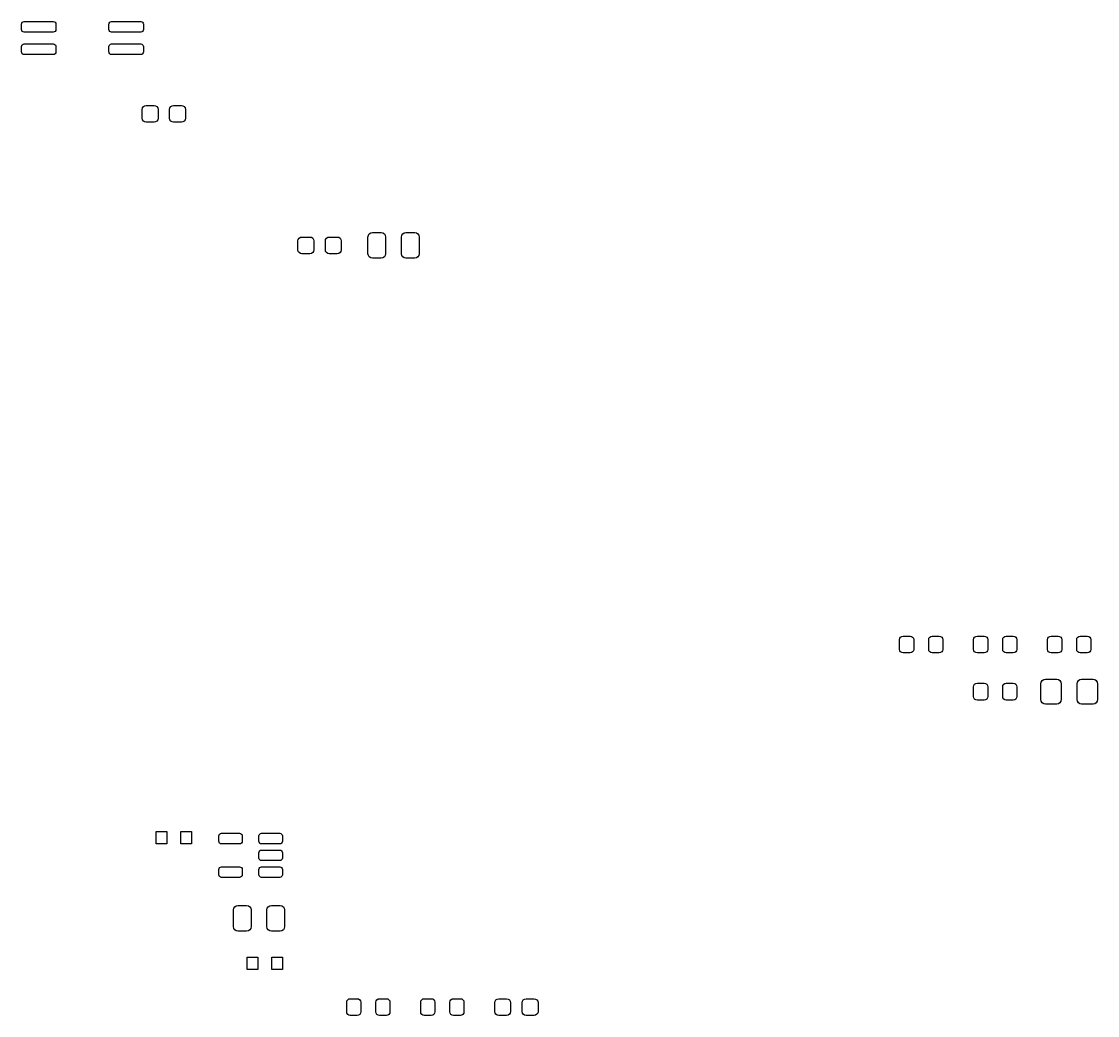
# Model space of a CAD drawing. Extents: x 0.08 to 5.45, y -2.52 to 1.92.
# Drawn here: x 3.05 to 5.448, y -2.517 to -0.301 of the extents above; entities that cross this region are included whole.
import ezdxf

# ---------------------------------------------------------------- set-up
doc = ezdxf.new("R2010")
doc.units = 0
doc.header["$MEASUREMENT"] = 0
doc.layers.add('BLACK', color=7, linetype='CONTINUOUS')

msp = doc.modelspace()

# ---------------------------------------------------------------- linework, layer by layer
at = {"layer": 'BLACK', "linetype": 'CONTINUOUS'}
for p, q in [((3.04971, -0.306811), (3.05015, -0.304551)), ((3.04971, -0.318622), (3.04971, -0.306811)), ((3.05015, -0.304551), (3.05144, -0.302635)), ((3.05144, -0.302635), (3.05335, -0.301355)), ((3.05335, -0.301355), (3.05561, -0.300906)), ((3.05561, -0.300906), (3.12057, -0.300906)), ((3.12057, -0.300906), (3.12283, -0.301355)), ((3.12283, -0.301355), (3.12475, -0.302635)), ((3.12475, -0.302635), (3.12603, -0.304551)), ((3.12603, -0.304551), (3.12648, -0.306811)), ((3.12648, -0.306811), (3.12648, -0.318622)), ((3.24459, -0.306811), (3.24504, -0.304551)), ((3.24459, -0.318622), (3.24459, -0.306811)), ((3.24504, -0.304551), (3.24632, -0.302635)), ((3.24632, -0.302635), (3.24823, -0.301355)), ((3.24823, -0.301355), (3.25049, -0.300906)), ((3.25049, -0.300906), (3.31545, -0.300906)), ((3.31545, -0.300906), (3.31771, -0.301355)), ((3.31771, -0.301355), (3.31963, -0.302635)), ((3.31963, -0.302635), (3.32091, -0.304551)), ((3.32091, -0.304551), (3.32136, -0.306811)), ((3.32136, -0.306811), (3.32136, -0.318622)), ((3.05015, -0.320882), (3.04971, -0.318622)), ((3.05144, -0.322798), (3.05015, -0.320882)), ((3.05335, -0.324078), (3.05144, -0.322798)), ((3.05561, -0.324528), (3.05335, -0.324078)), ((3.12057, -0.324528), (3.05561, -0.324528)), ((3.12283, -0.324078), (3.12057, -0.324528)), ((3.12475, -0.322798), (3.12283, -0.324078)), ((3.12603, -0.320882), (3.12475, -0.322798)), ((3.12648, -0.318622), (3.12603, -0.320882)), ((3.24504, -0.320882), (3.24459, -0.318622)), ((3.24632, -0.322798), (3.24504, -0.320882)), ((3.24823, -0.324078), (3.24632, -0.322798)), ((3.25049, -0.324528), (3.24823, -0.324078)), ((3.31545, -0.324528), (3.25049, -0.324528)), ((3.31771, -0.324078), (3.31545, -0.324528)), ((3.31963, -0.322798), (3.31771, -0.324078)), ((3.32091, -0.320882), (3.31963, -0.322798)), ((3.32136, -0.318622), (3.32091, -0.320882)), ((3.04971, -0.356811), (3.05015, -0.354551)), ((3.04971, -0.368622), (3.04971, -0.356811)), ((3.05015, -0.354551), (3.05144, -0.352635)), ((3.05144, -0.352635), (3.05335, -0.351355)), ((3.05335, -0.351355), (3.05561, -0.350906)), ((3.05561, -0.350906), (3.12057, -0.350906)), ((3.12057, -0.350906), (3.12283, -0.351355)), ((3.12283, -0.351355), (3.12475, -0.352635)), ((3.12475, -0.352635), (3.12603, -0.354551)), ((3.12603, -0.354551), (3.12648, -0.356811)), ((3.12648, -0.356811), (3.12648, -0.368622)), ((3.24459, -0.356811), (3.24504, -0.354551)), ((3.24459, -0.368622), (3.24459, -0.356811)), ((3.24504, -0.354551), (3.24632, -0.352635)), ((3.24632, -0.352635), (3.24823, -0.351355)), ((3.24823, -0.351355), (3.25049, -0.350906)), ((3.25049, -0.350906), (3.31545, -0.350906)), ((3.31545, -0.350906), (3.31771, -0.351355)), ((3.31771, -0.351355), (3.31963, -0.352635)), ((3.31963, -0.352635), (3.32091, -0.354551)), ((3.32091, -0.354551), (3.32136, -0.356811)), ((3.32136, -0.356811), (3.32136, -0.368622)), ((3.05015, -0.370882), (3.04971, -0.368622)), ((3.05144, -0.372798), (3.05015, -0.370882)), ((3.05335, -0.374078), (3.05144, -0.372798)), ((3.05561, -0.374528), (3.05335, -0.374078)), ((3.12057, -0.374528), (3.05561, -0.374528)), ((3.12283, -0.374078), (3.12057, -0.374528)), ((3.12475, -0.372798), (3.12283, -0.374078)), ((3.12603, -0.370882), (3.12475, -0.372798)), ((3.12648, -0.368622), (3.12603, -0.370882)), ((3.24504, -0.370882), (3.24459, -0.368622)), ((3.24632, -0.372798), (3.24504, -0.370882)), ((3.24823, -0.374078), (3.24632, -0.372798)), ((3.25049, -0.374528), (3.24823, -0.374078)), ((3.31545, -0.374528), (3.25049, -0.374528)), ((3.31771, -0.374078), (3.31545, -0.374528)), ((3.31963, -0.372798), (3.31771, -0.374078)), ((3.32091, -0.370882), (3.31963, -0.372798)), ((3.32136, -0.368622), (3.32091, -0.370882)), ((3.31864, -0.49685), (3.31932, -0.49346)), ((3.31864, -0.516535), (3.31864, -0.49685)), ((3.31932, -0.49346), (3.32124, -0.490587)), ((3.32124, -0.490587), (3.32411, -0.488666)), ((3.32411, -0.488666), (3.3275, -0.487992)), ((3.3275, -0.487992), (3.34522, -0.487992)), ((3.34522, -0.487992), (3.34861, -0.488666)), ((3.34861, -0.488666), (3.35148, -0.490587)), ((3.35148, -0.490587), (3.3534, -0.49346)), ((3.3534, -0.49346), (3.35408, -0.49685)), ((3.35408, -0.49685), (3.35408, -0.516535)), ((3.37967, -0.49685), (3.38034, -0.49346)), ((3.37967, -0.516535), (3.37967, -0.49685)), ((3.38034, -0.49346), (3.38226, -0.490587)), ((3.38226, -0.490587), (3.38513, -0.488666)), ((3.38513, -0.488666), (3.38852, -0.487992)), ((3.38852, -0.487992), (3.40624, -0.487992)), ((3.40624, -0.487992), (3.40963, -0.488666)), ((3.40963, -0.488666), (3.4125, -0.490587)), ((3.4125, -0.490587), (3.41442, -0.49346)), ((3.41442, -0.49346), (3.4151, -0.49685)), ((3.4151, -0.49685), (3.4151, -0.516535)), ((3.31932, -0.519925), (3.31864, -0.516535)), ((3.32124, -0.522799), (3.31932, -0.519925)), ((3.32411, -0.524719), (3.32124, -0.522799)), ((3.3275, -0.525394), (3.32411, -0.524719)), ((3.34522, -0.525394), (3.3275, -0.525394)), ((3.34861, -0.524719), (3.34522, -0.525394)), ((3.35148, -0.522799), (3.34861, -0.524719)), ((3.3534, -0.519925), (3.35148, -0.522799)), ((3.35408, -0.516535), (3.3534, -0.519925)), ((3.38034, -0.519925), (3.37967, -0.516535)), ((3.38226, -0.522799), (3.38034, -0.519925)), ((3.38513, -0.524719), (3.38226, -0.522799)), ((3.38852, -0.525394), (3.38513, -0.524719)), ((3.40624, -0.525394), (3.38852, -0.525394)), ((3.40963, -0.524719), (3.40624, -0.525394)), ((3.4125, -0.522799), (3.40963, -0.524719)), ((3.41442, -0.519925), (3.4125, -0.522799)), ((3.4151, -0.516535), (3.41442, -0.519925)), ((3.66589, -0.790157), (3.66656, -0.786768)), ((3.66589, -0.809843), (3.66589, -0.790157)), ((3.66656, -0.786768), (3.66848, -0.783894)), ((3.66848, -0.783894), (3.67135, -0.781974)), ((3.67135, -0.781974), (3.67474, -0.781299)), ((3.67474, -0.781299), (3.69246, -0.781299)), ((3.69246, -0.781299), (3.69585, -0.781974)), ((3.69585, -0.781974), (3.69873, -0.783894)), ((3.69873, -0.783894), (3.70065, -0.786768)), ((3.70065, -0.786768), (3.70132, -0.790157)), ((3.70132, -0.790157), (3.70132, -0.809843)), ((3.72691, -0.790157), (3.72758, -0.786768)), ((3.72691, -0.809843), (3.72691, -0.790157)), ((3.72758, -0.786768), (3.7295, -0.783894)), ((3.7295, -0.783894), (3.73238, -0.781974)), ((3.73238, -0.781974), (3.73577, -0.781299)), ((3.73577, -0.781299), (3.75348, -0.781299)), ((3.75348, -0.781299), (3.75687, -0.781974)), ((3.75687, -0.781974), (3.75975, -0.783894)), ((3.75975, -0.783894), (3.76167, -0.786768)), ((3.76167, -0.786768), (3.76234, -0.790157)), ((3.76234, -0.790157), (3.76234, -0.809843)), ((3.82199, -0.781299), (3.82274, -0.777533)), ((3.82199, -0.818701), (3.82199, -0.781299)), ((3.82274, -0.777533), (3.82487, -0.774339)), ((3.82487, -0.774339), (3.82806, -0.772206)), ((3.82806, -0.772206), (3.83183, -0.771457)), ((3.83183, -0.771457), (3.85152, -0.771457)), ((3.85152, -0.771457), (3.85528, -0.772206)), ((3.85528, -0.772206), (3.85848, -0.774339)), ((3.85848, -0.774339), (3.86061, -0.777533)), ((3.86061, -0.777533), (3.86136, -0.781299)), ((3.86136, -0.781299), (3.86136, -0.818701)), ((3.89679, -0.781299), (3.89754, -0.777533)), ((3.89679, -0.818701), (3.89679, -0.781299)), ((3.89754, -0.777533), (3.89967, -0.774339)), ((3.89967, -0.774339), (3.90287, -0.772206)), ((3.90287, -0.772206), (3.90663, -0.771457)), ((3.90663, -0.771457), (3.92632, -0.771457)), ((3.92632, -0.771457), (3.93009, -0.772206)), ((3.93009, -0.772206), (3.93328, -0.774339)), ((3.93328, -0.774339), (3.93541, -0.777533)), ((3.93541, -0.777533), (3.93616, -0.781299)), ((3.93616, -0.781299), (3.93616, -0.818701)), ((3.66656, -0.813232), (3.66589, -0.809843)), ((3.66848, -0.816106), (3.66656, -0.813232)), ((3.70065, -0.813232), (3.69873, -0.816106)), ((3.70132, -0.809843), (3.70065, -0.813232)), ((3.72758, -0.813232), (3.72691, -0.809843)), ((3.7295, -0.816106), (3.72758, -0.813232)), ((3.76167, -0.813232), (3.75975, -0.816106)), ((3.76234, -0.809843), (3.76167, -0.813232)), ((3.67135, -0.818026), (3.66848, -0.816106)), ((3.67474, -0.818701), (3.67135, -0.818026)), ((3.69246, -0.818701), (3.67474, -0.818701)), ((3.69585, -0.818026), (3.69246, -0.818701)), ((3.69873, -0.816106), (3.69585, -0.818026)), ((3.73238, -0.818026), (3.7295, -0.816106)), ((3.73577, -0.818701), (3.73238, -0.818026)), ((3.75348, -0.818701), (3.73577, -0.818701)), ((3.75687, -0.818026), (3.75348, -0.818701)), ((3.75975, -0.816106), (3.75687, -0.818026)), ((3.82274, -0.822467), (3.82199, -0.818701)), ((3.82487, -0.825661), (3.82274, -0.822467)), ((3.82806, -0.827794), (3.82487, -0.825661)), ((3.83183, -0.828543), (3.82806, -0.827794)), ((3.85152, -0.828543), (3.83183, -0.828543)), ((3.85528, -0.827794), (3.85152, -0.828543)), ((3.85848, -0.825661), (3.85528, -0.827794)), ((3.86061, -0.822467), (3.85848, -0.825661)), ((3.86136, -0.818701), (3.86061, -0.822467)), ((3.89754, -0.822467), (3.89679, -0.818701)), ((3.89967, -0.825661), (3.89754, -0.822467)), ((3.90287, -0.827794), (3.89967, -0.825661)), ((3.90663, -0.828543), (3.90287, -0.827794)), ((3.92632, -0.828543), (3.90663, -0.828543)), ((3.93009, -0.827794), (3.92632, -0.828543)), ((3.93328, -0.825661), (3.93009, -0.827794)), ((3.93541, -0.822467), (3.93328, -0.825661)), ((3.93616, -0.818701), (3.93541, -0.822467)), ((5.00683, -1.67894), (5.00743, -1.67592)), ((5.00743, -1.67592), (5.00914, -1.67337)), ((5.00914, -1.67337), (5.01169, -1.67166)), ((5.01169, -1.67166), (5.01471, -1.67106)), ((5.01471, -1.67106), (5.03045, -1.67106)), ((5.03045, -1.67106), (5.03347, -1.67166)), ((5.03347, -1.67166), (5.03602, -1.67337)), ((5.03602, -1.67337), (5.03773, -1.67592)), ((5.03773, -1.67592), (5.03833, -1.67894)), ((5.07179, -1.67894), (5.07239, -1.67592)), ((5.07239, -1.67592), (5.0741, -1.67337)), ((5.0741, -1.67337), (5.07665, -1.67166)), ((5.07665, -1.67166), (5.07967, -1.67106)), ((5.07967, -1.67106), (5.09541, -1.67106)), ((5.09541, -1.67106), (5.09843, -1.67166)), ((5.09843, -1.67166), (5.10098, -1.67337)), ((5.10098, -1.67337), (5.10269, -1.67592)), ((5.10269, -1.67592), (5.10329, -1.67894)), ((5.17179, -1.67894), (5.17239, -1.67592)), ((5.17239, -1.67592), (5.1741, -1.67337)), ((5.1741, -1.67337), (5.17665, -1.67166)), ((5.17665, -1.67166), (5.17967, -1.67106)), ((5.17967, -1.67106), (5.19541, -1.67106)), ((5.19541, -1.67106), (5.19843, -1.67166)), ((5.19843, -1.67166), (5.20098, -1.67337)), ((5.20098, -1.67337), (5.20269, -1.67592)), ((5.20269, -1.67592), (5.20329, -1.67894)), ((5.23675, -1.67894), (5.23735, -1.67592)), ((5.23735, -1.67592), (5.23906, -1.67337)), ((5.23906, -1.67337), (5.24161, -1.67166)), ((5.24161, -1.67166), (5.24463, -1.67106)), ((5.24463, -1.67106), (5.26037, -1.67106)), ((5.26037, -1.67106), (5.26339, -1.67166)), ((5.26339, -1.67166), (5.26594, -1.67337)), ((5.26594, -1.67337), (5.26765, -1.67592)), ((5.26765, -1.67592), (5.26825, -1.67894)), ((5.33675, -1.67894), (5.33735, -1.67592)), ((5.33735, -1.67592), (5.33906, -1.67337)), ((5.33906, -1.67337), (5.34161, -1.67166)), ((5.34161, -1.67166), (5.34463, -1.67106)), ((5.34463, -1.67106), (5.36037, -1.67106)), ((5.36037, -1.67106), (5.36339, -1.67166)), ((5.36339, -1.67166), (5.36594, -1.67337)), ((5.36594, -1.67337), (5.36765, -1.67592)), ((5.36765, -1.67592), (5.36825, -1.67894)), ((5.40171, -1.67894), (5.40231, -1.67592)), ((5.40231, -1.67592), (5.40402, -1.67337)), ((5.40402, -1.67337), (5.40657, -1.67166)), ((5.40657, -1.67166), (5.40959, -1.67106)), ((5.40959, -1.67106), (5.42534, -1.67106)), ((5.42534, -1.67106), (5.42835, -1.67166)), ((5.42835, -1.67166), (5.4309, -1.67337)), ((5.4309, -1.67337), (5.43261, -1.67592)), ((5.43261, -1.67592), (5.43321, -1.67894)), ((5.00683, -1.70059), (5.00683, -1.67894)), ((5.00743, -1.7036), (5.00683, -1.70059)), ((5.03833, -1.70059), (5.03773, -1.7036)), ((5.03833, -1.67894), (5.03833, -1.70059)), ((5.07179, -1.70059), (5.07179, -1.67894)), ((5.07239, -1.7036), (5.07179, -1.70059)), ((5.10329, -1.70059), (5.10269, -1.7036)), ((5.10329, -1.67894), (5.10329, -1.70059)), ((5.17179, -1.70059), (5.17179, -1.67894)), ((5.17239, -1.7036), (5.17179, -1.70059)), ((5.20329, -1.70059), (5.20269, -1.7036)), ((5.20329, -1.67894), (5.20329, -1.70059)), ((5.23675, -1.70059), (5.23675, -1.67894)), ((5.23735, -1.7036), (5.23675, -1.70059)), ((5.26825, -1.70059), (5.26765, -1.7036)), ((5.26825, -1.67894), (5.26825, -1.70059)), ((5.33675, -1.70059), (5.33675, -1.67894)), ((5.33735, -1.7036), (5.33675, -1.70059)), ((5.36825, -1.70059), (5.36765, -1.7036)), ((5.36825, -1.67894), (5.36825, -1.70059)), ((5.40171, -1.70059), (5.40171, -1.67894)), ((5.40231, -1.7036), (5.40171, -1.70059)), ((5.43321, -1.70059), (5.43261, -1.7036)), ((5.43321, -1.67894), (5.43321, -1.70059)), ((5.00914, -1.70616), (5.00743, -1.7036)), ((5.01169, -1.70787), (5.00914, -1.70616)), ((5.01471, -1.70846), (5.01169, -1.70787)), ((5.03045, -1.70846), (5.01471, -1.70846)), ((5.03347, -1.70787), (5.03045, -1.70846)), ((5.03602, -1.70616), (5.03347, -1.70787)), ((5.03773, -1.7036), (5.03602, -1.70616)), ((5.0741, -1.70616), (5.07239, -1.7036)), ((5.07665, -1.70787), (5.0741, -1.70616)), ((5.07967, -1.70846), (5.07665, -1.70787)), ((5.09541, -1.70846), (5.07967, -1.70846)), ((5.09843, -1.70787), (5.09541, -1.70846)), ((5.10098, -1.70616), (5.09843, -1.70787)), ((5.10269, -1.7036), (5.10098, -1.70616)), ((5.1741, -1.70616), (5.17239, -1.7036)), ((5.17665, -1.70787), (5.1741, -1.70616)), ((5.17967, -1.70846), (5.17665, -1.70787)), ((5.19541, -1.70846), (5.17967, -1.70846)), ((5.19843, -1.70787), (5.19541, -1.70846)), ((5.20098, -1.70616), (5.19843, -1.70787)), ((5.20269, -1.7036), (5.20098, -1.70616)), ((5.23906, -1.70616), (5.23735, -1.7036)), ((5.24161, -1.70787), (5.23906, -1.70616)), ((5.24463, -1.70846), (5.24161, -1.70787)), ((5.26037, -1.70846), (5.24463, -1.70846)), ((5.26339, -1.70787), (5.26037, -1.70846)), ((5.26594, -1.70616), (5.26339, -1.70787)), ((5.26765, -1.7036), (5.26594, -1.70616)), ((5.33906, -1.70616), (5.33735, -1.7036)), ((5.34161, -1.70787), (5.33906, -1.70616)), ((5.34463, -1.70846), (5.34161, -1.70787)), ((5.36037, -1.70846), (5.34463, -1.70846)), ((5.36339, -1.70787), (5.36037, -1.70846)), ((5.36594, -1.70616), (5.36339, -1.70787)), ((5.36765, -1.7036), (5.36594, -1.70616)), ((5.40402, -1.70616), (5.40231, -1.7036)), ((5.40657, -1.70787), (5.40402, -1.70616)), ((5.40959, -1.70846), (5.40657, -1.70787)), ((5.42534, -1.70846), (5.40959, -1.70846)), ((5.42835, -1.70787), (5.42534, -1.70846)), ((5.4309, -1.70616), (5.42835, -1.70787)), ((5.43261, -1.7036), (5.4309, -1.70616)), ((5.32199, -1.77717), (5.32274, -1.7734)), ((5.32274, -1.7734), (5.32487, -1.77021)), ((5.32487, -1.77021), (5.32806, -1.76807)), ((5.32806, -1.76807), (5.33183, -1.76732)), ((5.33183, -1.76732), (5.35742, -1.76732)), ((5.35742, -1.76732), (5.36119, -1.76807)), ((5.36119, -1.76807), (5.36438, -1.77021)), ((5.36438, -1.77021), (5.36652, -1.7734)), ((5.36652, -1.7734), (5.36726, -1.77717)), ((5.4027, -1.77717), (5.40345, -1.7734)), ((5.40345, -1.7734), (5.40558, -1.77021)), ((5.40558, -1.77021), (5.40877, -1.76807)), ((5.40877, -1.76807), (5.41254, -1.76732)), ((5.41254, -1.76732), (5.43813, -1.76732)), ((5.43813, -1.76732), (5.4419, -1.76807)), ((5.4419, -1.76807), (5.44509, -1.77021)), ((5.44509, -1.77021), (5.44722, -1.7734)), ((5.44722, -1.7734), (5.44797, -1.77717)), ((5.17179, -1.78406), (5.17239, -1.78104)), ((5.17179, -1.80571), (5.17179, -1.78406)), ((5.17239, -1.78104), (5.1741, -1.77849)), ((5.1741, -1.77849), (5.17665, -1.77678)), ((5.17665, -1.77678), (5.17967, -1.77618)), ((5.17967, -1.77618), (5.19541, -1.77618)), ((5.19541, -1.77618), (5.19843, -1.77678)), ((5.19843, -1.77678), (5.20098, -1.77849)), ((5.20098, -1.77849), (5.20269, -1.78104)), ((5.20269, -1.78104), (5.20329, -1.78406)), ((5.20329, -1.78406), (5.20329, -1.80571)), ((5.23675, -1.78406), (5.23735, -1.78104)), ((5.23675, -1.80571), (5.23675, -1.78406)), ((5.23735, -1.78104), (5.23906, -1.77849)), ((5.23906, -1.77849), (5.24161, -1.77678)), ((5.24161, -1.77678), (5.24463, -1.77618)), ((5.24463, -1.77618), (5.26037, -1.77618)), ((5.26037, -1.77618), (5.26339, -1.77678)), ((5.26339, -1.77678), (5.26594, -1.77849)), ((5.26594, -1.77849), (5.26765, -1.78104)), ((5.26765, -1.78104), (5.26825, -1.78406)), ((5.26825, -1.78406), (5.26825, -1.80571)), ((5.32199, -1.8126), (5.32199, -1.77717)), ((5.36726, -1.77717), (5.36726, -1.8126)), ((5.4027, -1.8126), (5.4027, -1.77717)), ((5.44797, -1.77717), (5.44797, -1.8126)), ((5.17239, -1.80872), (5.17179, -1.80571)), ((5.1741, -1.81128), (5.17239, -1.80872)), ((5.17665, -1.81298), (5.1741, -1.81128)), ((5.17967, -1.81358), (5.17665, -1.81298)), ((5.19541, -1.81358), (5.17967, -1.81358)), ((5.19843, -1.81298), (5.19541, -1.81358)), ((5.20098, -1.81128), (5.19843, -1.81298)), ((5.20269, -1.80872), (5.20098, -1.81128)), ((5.20329, -1.80571), (5.20269, -1.80872)), ((5.23735, -1.80872), (5.23675, -1.80571)), ((5.23906, -1.81128), (5.23735, -1.80872)), ((5.24161, -1.81298), (5.23906, -1.81128)), ((5.24463, -1.81358), (5.24161, -1.81298)), ((5.26037, -1.81358), (5.24463, -1.81358)), ((5.26339, -1.81298), (5.26037, -1.81358)), ((5.26594, -1.81128), (5.26339, -1.81298)), ((5.26765, -1.80872), (5.26594, -1.81128)), ((5.26825, -1.80571), (5.26765, -1.80872)), ((5.32274, -1.81637), (5.32199, -1.8126)), ((5.32487, -1.81956), (5.32274, -1.81637)), ((5.32806, -1.82169), (5.32487, -1.81956)), ((5.33183, -1.82244), (5.32806, -1.82169)), ((5.35742, -1.82244), (5.33183, -1.82244)), ((5.36119, -1.82169), (5.35742, -1.82244)), ((5.36438, -1.81956), (5.36119, -1.82169)), ((5.36652, -1.81637), (5.36438, -1.81956)), ((5.36726, -1.8126), (5.36652, -1.81637)), ((5.40345, -1.81637), (5.4027, -1.8126)), ((5.40558, -1.81956), (5.40345, -1.81637)), ((5.40877, -1.82169), (5.40558, -1.81956)), ((5.41254, -1.82244), (5.40877, -1.82169)), ((5.43813, -1.82244), (5.41254, -1.82244)), ((5.4419, -1.82169), (5.43813, -1.82244)), ((5.44509, -1.81956), (5.4419, -1.82169)), ((5.44722, -1.81637), (5.44509, -1.81956)), ((5.44797, -1.8126), (5.44722, -1.81637)), ((3.34971, -2.13417), (3.34971, -2.10661)), ((3.34971, -2.10661), (3.37333, -2.10661)), ((3.37333, -2.10661), (3.37333, -2.13417)), ((3.40482, -2.13417), (3.40482, -2.10661)), ((3.40482, -2.10661), (3.42845, -2.10661)), ((3.42845, -2.10661), (3.42845, -2.13417)), ((3.37333, -2.13417), (3.34971, -2.13417)), ((3.42845, -2.13417), (3.40482, -2.13417)), ((3.48947, -2.11646), (3.48992, -2.1142)), ((3.48947, -2.12827), (3.48947, -2.11646)), ((3.48992, -2.13053), (3.48947, -2.12827)), ((3.48992, -2.1142), (3.4912, -2.11228)), ((3.4912, -2.13244), (3.48992, -2.13053)), ((3.4912, -2.11228), (3.49311, -2.111)), ((3.49311, -2.13372), (3.4912, -2.13244)), ((3.49311, -2.111), (3.49537, -2.11055)), ((3.49537, -2.13417), (3.49311, -2.13372)), ((3.49537, -2.11055), (3.53573, -2.11055)), ((3.53573, -2.13417), (3.49537, -2.13417)), ((3.53573, -2.11055), (3.53799, -2.111)), ((3.53799, -2.13372), (3.53573, -2.13417)), ((3.53799, -2.111), (3.5399, -2.11228)), ((3.5399, -2.13244), (3.53799, -2.13372)), ((3.5399, -2.11228), (3.54119, -2.1142)), ((3.54119, -2.13053), (3.5399, -2.13244)), ((3.54119, -2.1142), (3.54163, -2.11646)), ((3.54163, -2.12827), (3.54119, -2.13053)), ((3.54163, -2.11646), (3.54163, -2.12827)), ((3.57904, -2.11646), (3.57949, -2.1142)), ((3.57904, -2.12827), (3.57904, -2.11646)), ((3.57949, -2.13053), (3.57904, -2.12827)), ((3.57949, -2.1142), (3.58077, -2.11228)), ((3.58077, -2.13244), (3.57949, -2.13053)), ((3.58077, -2.11228), (3.58268, -2.111)), ((3.58268, -2.13372), (3.58077, -2.13244)), ((3.58268, -2.111), (3.58494, -2.11055)), ((3.58494, -2.13417), (3.58268, -2.13372)), ((3.58494, -2.11055), (3.6253, -2.11055)), ((3.6253, -2.13417), (3.58494, -2.13417)), ((3.6253, -2.11055), (3.62756, -2.111)), ((3.62756, -2.13372), (3.6253, -2.13417)), ((3.62756, -2.111), (3.62947, -2.11228)), ((3.62947, -2.13244), (3.62756, -2.13372)), ((3.62947, -2.11228), (3.63075, -2.1142)), ((3.63075, -2.13053), (3.62947, -2.13244)), ((3.63075, -2.1142), (3.6312, -2.11646)), ((3.6312, -2.12827), (3.63075, -2.13053)), ((3.6312, -2.11646), (3.6312, -2.12827)), ((3.57904, -2.15386), (3.57949, -2.1516)), ((3.57904, -2.16567), (3.57904, -2.15386)), ((3.57949, -2.1516), (3.58077, -2.14968)), ((3.58077, -2.14968), (3.58268, -2.1484)), ((3.58268, -2.1484), (3.58494, -2.14795)), ((3.58494, -2.14795), (3.6253, -2.14795)), ((3.6253, -2.14795), (3.62756, -2.1484)), ((3.62756, -2.1484), (3.62947, -2.14968)), ((3.62947, -2.14968), (3.63075, -2.1516)), ((3.63075, -2.1516), (3.6312, -2.15386)), ((3.6312, -2.15386), (3.6312, -2.16567)), ((3.57949, -2.16793), (3.57904, -2.16567)), ((3.58077, -2.16985), (3.57949, -2.16793)), ((3.58268, -2.17113), (3.58077, -2.16985)), ((3.58494, -2.17157), (3.58268, -2.17113)), ((3.6253, -2.17157), (3.58494, -2.17157)), ((3.62756, -2.17113), (3.6253, -2.17157)), ((3.62947, -2.16985), (3.62756, -2.17113)), ((3.63075, -2.16793), (3.62947, -2.16985)), ((3.6312, -2.16567), (3.63075, -2.16793)), ((3.48947, -2.19126), (3.48992, -2.189)), ((3.48947, -2.20307), (3.48947, -2.19126)), ((3.48992, -2.20533), (3.48947, -2.20307)), ((3.48992, -2.189), (3.4912, -2.18708)), ((3.4912, -2.20725), (3.48992, -2.20533)), ((3.4912, -2.18708), (3.49311, -2.1858)), ((3.49311, -2.1858), (3.49537, -2.18535)), ((3.49537, -2.18535), (3.53573, -2.18535)), ((3.53573, -2.18535), (3.53799, -2.1858)), ((3.53799, -2.1858), (3.5399, -2.18708)), ((3.5399, -2.18708), (3.54119, -2.189)), ((3.54119, -2.20533), (3.5399, -2.20725)), ((3.54119, -2.189), (3.54163, -2.19126)), ((3.54163, -2.20307), (3.54119, -2.20533)), ((3.54163, -2.19126), (3.54163, -2.20307)), ((3.57904, -2.19126), (3.57949, -2.189)), ((3.57904, -2.20307), (3.57904, -2.19126)), ((3.57949, -2.20533), (3.57904, -2.20307)), ((3.57949, -2.189), (3.58077, -2.18708)), ((3.58077, -2.20725), (3.57949, -2.20533)), ((3.58077, -2.18708), (3.58268, -2.1858)), ((3.58268, -2.1858), (3.58494, -2.18535)), ((3.58494, -2.18535), (3.6253, -2.18535)), ((3.6253, -2.18535), (3.62756, -2.1858)), ((3.62756, -2.1858), (3.62947, -2.18708)), ((3.62947, -2.18708), (3.63075, -2.189)), ((3.63075, -2.20533), (3.62947, -2.20725)), ((3.63075, -2.189), (3.6312, -2.19126)), ((3.6312, -2.20307), (3.63075, -2.20533)), ((3.6312, -2.19126), (3.6312, -2.20307)), ((3.49311, -2.20853), (3.4912, -2.20725)), ((3.49537, -2.20898), (3.49311, -2.20853)), ((3.53573, -2.20898), (3.49537, -2.20898)), ((3.53799, -2.20853), (3.53573, -2.20898)), ((3.5399, -2.20725), (3.53799, -2.20853)), ((3.58268, -2.20853), (3.58077, -2.20725)), ((3.58494, -2.20898), (3.58268, -2.20853)), ((3.6253, -2.20898), (3.58494, -2.20898)), ((3.62756, -2.20853), (3.6253, -2.20898)), ((3.62947, -2.20725), (3.62756, -2.20853)), ((3.52199, -2.2813), (3.52274, -2.27753)), ((3.52274, -2.27753), (3.52487, -2.27434)), ((3.52487, -2.27434), (3.52806, -2.27221)), ((3.52806, -2.27221), (3.53183, -2.27146)), ((3.53183, -2.27146), (3.55152, -2.27146)), ((3.55152, -2.27146), (3.55528, -2.27221)), ((3.55528, -2.27221), (3.55848, -2.27434)), ((3.55848, -2.27434), (3.56061, -2.27753)), ((3.56061, -2.27753), (3.56136, -2.2813)), ((3.59679, -2.2813), (3.59754, -2.27753)), ((3.59754, -2.27753), (3.59967, -2.27434)), ((3.59967, -2.27434), (3.60287, -2.27221)), ((3.60287, -2.27221), (3.60663, -2.27146)), ((3.60663, -2.27146), (3.62632, -2.27146)), ((3.62632, -2.27146), (3.63009, -2.27221)), ((3.63009, -2.27221), (3.63328, -2.27434)), ((3.63328, -2.27434), (3.63541, -2.27753)), ((3.63541, -2.27753), (3.63616, -2.2813)), ((3.52199, -2.3187), (3.52199, -2.2813)), ((3.56136, -2.2813), (3.56136, -2.3187)), ((3.59679, -2.3187), (3.59679, -2.2813)), ((3.63616, -2.2813), (3.63616, -2.3187)), ((3.52274, -2.32247), (3.52199, -2.3187)), ((3.52487, -2.32566), (3.52274, -2.32247)), ((3.52806, -2.32779), (3.52487, -2.32566)), ((3.55848, -2.32566), (3.55528, -2.32779)), ((3.56061, -2.32247), (3.55848, -2.32566)), ((3.56136, -2.3187), (3.56061, -2.32247)), ((3.59754, -2.32247), (3.59679, -2.3187)), ((3.59967, -2.32566), (3.59754, -2.32247)), ((3.60287, -2.32779), (3.59967, -2.32566)), ((3.63328, -2.32566), (3.63009, -2.32779)), ((3.63541, -2.32247), (3.63328, -2.32566)), ((3.63616, -2.3187), (3.63541, -2.32247)), ((3.53183, -2.32854), (3.52806, -2.32779)), ((3.55152, -2.32854), (3.53183, -2.32854)), ((3.55528, -2.32779), (3.55152, -2.32854)), ((3.60663, -2.32854), (3.60287, -2.32779)), ((3.62632, -2.32854), (3.60663, -2.32854)), ((3.63009, -2.32779), (3.62632, -2.32854)), ((3.55246, -2.41449), (3.55246, -2.38693)), ((3.55246, -2.38693), (3.57608, -2.38693)), ((3.57608, -2.38693), (3.57608, -2.41449)), ((3.60758, -2.41449), (3.60758, -2.38693)), ((3.60758, -2.38693), (3.6312, -2.38693)), ((3.6312, -2.38693), (3.6312, -2.41449)), ((3.57608, -2.41449), (3.55246, -2.41449)), ((3.6312, -2.41449), (3.60758, -2.41449)), ((3.77455, -2.4872), (3.77515, -2.48419)), ((3.77455, -2.50886), (3.77455, -2.4872)), ((3.77515, -2.48419), (3.77685, -2.48164)), ((3.77685, -2.48164), (3.77941, -2.47993)), ((3.77941, -2.47993), (3.78242, -2.47933)), ((3.78242, -2.47933), (3.79817, -2.47933)), ((3.79817, -2.47933), (3.80118, -2.47993)), ((3.80118, -2.47993), (3.80374, -2.48164)), ((3.80374, -2.48164), (3.80544, -2.48419)), ((3.80544, -2.48419), (3.80604, -2.4872)), ((3.80604, -2.4872), (3.80604, -2.50886)), ((3.83951, -2.4872), (3.84011, -2.48419)), ((3.83951, -2.50886), (3.83951, -2.4872)), ((3.84011, -2.48419), (3.84181, -2.48164)), ((3.84181, -2.48164), (3.84437, -2.47993)), ((3.84437, -2.47993), (3.84738, -2.47933)), ((3.84738, -2.47933), (3.86313, -2.47933)), ((3.86313, -2.47933), (3.86614, -2.47993)), ((3.86614, -2.47993), (3.8687, -2.48164)), ((3.8687, -2.48164), (3.87041, -2.48419)), ((3.87041, -2.48419), (3.871, -2.4872)), ((3.871, -2.4872), (3.871, -2.50886)), ((3.93951, -2.4872), (3.94011, -2.48419)), ((3.93951, -2.50886), (3.93951, -2.4872)), ((3.94011, -2.48419), (3.94181, -2.48164)), ((3.94181, -2.48164), (3.94437, -2.47993)), ((3.94437, -2.47993), (3.94738, -2.47933)), ((3.94738, -2.47933), (3.96313, -2.47933)), ((3.96313, -2.47933), (3.96614, -2.47993)), ((3.96614, -2.47993), (3.9687, -2.48164)), ((3.9687, -2.48164), (3.97041, -2.48419)), ((3.97041, -2.48419), (3.971, -2.4872)), ((3.971, -2.4872), (3.971, -2.50886)), ((4.00447, -2.4872), (4.00507, -2.48419)), ((4.00447, -2.50886), (4.00447, -2.4872)), ((4.00507, -2.48419), (4.00678, -2.48164)), ((4.00678, -2.48164), (4.00933, -2.47993)), ((4.00933, -2.47993), (4.01234, -2.47933)), ((4.01234, -2.47933), (4.02809, -2.47933)), ((4.02809, -2.47933), (4.0311, -2.47993)), ((4.0311, -2.47993), (4.03366, -2.48164)), ((4.03366, -2.48164), (4.03537, -2.48419)), ((4.03537, -2.48419), (4.03597, -2.4872)), ((4.03597, -2.4872), (4.03597, -2.50886)), ((4.10447, -2.48819), (4.10514, -2.4848)), ((4.10447, -2.50787), (4.10447, -2.48819)), ((4.10514, -2.4848), (4.10706, -2.48193)), ((4.10706, -2.48193), (4.10994, -2.48)), ((4.10994, -2.48), (4.11333, -2.47933)), ((4.11333, -2.47933), (4.13104, -2.47933)), ((4.13104, -2.47933), (4.13443, -2.48)), ((4.13443, -2.48), (4.13731, -2.48193)), ((4.13731, -2.48193), (4.13923, -2.4848)), ((4.13923, -2.4848), (4.1399, -2.48819)), ((4.1399, -2.48819), (4.1399, -2.50787)), ((4.16549, -2.48819), (4.16617, -2.4848)), ((4.16549, -2.50787), (4.16549, -2.48819)), ((4.16617, -2.4848), (4.16809, -2.48193)), ((4.16809, -2.48193), (4.17096, -2.48)), ((4.17096, -2.48), (4.17435, -2.47933)), ((4.17435, -2.47933), (4.19207, -2.47933)), ((4.19207, -2.47933), (4.19546, -2.48)), ((4.19546, -2.48), (4.19833, -2.48193)), ((4.19833, -2.48193), (4.20025, -2.4848)), ((4.20025, -2.4848), (4.20093, -2.48819)), ((4.20093, -2.48819), (4.20093, -2.50787)), ((3.77515, -2.51187), (3.77455, -2.50886)), ((3.77685, -2.51443), (3.77515, -2.51187)), ((3.77941, -2.51613), (3.77685, -2.51443)), ((3.78242, -2.51673), (3.77941, -2.51613)), ((3.79817, -2.51673), (3.78242, -2.51673)), ((3.80118, -2.51613), (3.79817, -2.51673)), ((3.80374, -2.51443), (3.80118, -2.51613)), ((3.80544, -2.51187), (3.80374, -2.51443)), ((3.80604, -2.50886), (3.80544, -2.51187)), ((3.84011, -2.51187), (3.83951, -2.50886)), ((3.84181, -2.51443), (3.84011, -2.51187)), ((3.84437, -2.51613), (3.84181, -2.51443)), ((3.84738, -2.51673), (3.84437, -2.51613)), ((3.86313, -2.51673), (3.84738, -2.51673)), ((3.86614, -2.51613), (3.86313, -2.51673)), ((3.8687, -2.51443), (3.86614, -2.51613)), ((3.87041, -2.51187), (3.8687, -2.51443)), ((3.871, -2.50886), (3.87041, -2.51187)), ((3.94011, -2.51187), (3.93951, -2.50886)), ((3.94181, -2.51443), (3.94011, -2.51187)), ((3.94437, -2.51613), (3.94181, -2.51443)), ((3.94738, -2.51673), (3.94437, -2.51613)), ((3.96313, -2.51673), (3.94738, -2.51673)), ((3.96614, -2.51613), (3.96313, -2.51673)), ((3.9687, -2.51443), (3.96614, -2.51613)), ((3.97041, -2.51187), (3.9687, -2.51443)), ((3.971, -2.50886), (3.97041, -2.51187)), ((4.00507, -2.51187), (4.00447, -2.50886)), ((4.00678, -2.51443), (4.00507, -2.51187)), ((4.00933, -2.51613), (4.00678, -2.51443)), ((4.01234, -2.51673), (4.00933, -2.51613)), ((4.02809, -2.51673), (4.01234, -2.51673)), ((4.0311, -2.51613), (4.02809, -2.51673)), ((4.03366, -2.51443), (4.0311, -2.51613)), ((4.03537, -2.51187), (4.03366, -2.51443)), ((4.03597, -2.50886), (4.03537, -2.51187)), ((4.10514, -2.51126), (4.10447, -2.50787)), ((4.10706, -2.51414), (4.10514, -2.51126)), ((4.10994, -2.51606), (4.10706, -2.51414)), ((4.11333, -2.51673), (4.10994, -2.51606)), ((4.13104, -2.51673), (4.11333, -2.51673)), ((4.13443, -2.51606), (4.13104, -2.51673)), ((4.13731, -2.51414), (4.13443, -2.51606)), ((4.13923, -2.51126), (4.13731, -2.51414)), ((4.1399, -2.50787), (4.13923, -2.51126)), ((4.16617, -2.51126), (4.16549, -2.50787)), ((4.16809, -2.51414), (4.16617, -2.51126)), ((4.17096, -2.51606), (4.16809, -2.51414)), ((4.17435, -2.51673), (4.17096, -2.51606)), ((4.19207, -2.51673), (4.17435, -2.51673)), ((4.19546, -2.51606), (4.19207, -2.51673)), ((4.19833, -2.51414), (4.19546, -2.51606)), ((4.20025, -2.51126), (4.19833, -2.51414)), ((4.20093, -2.50787), (4.20025, -2.51126))]:
    msp.add_line(p, q, dxfattribs=at)

doc.saveas('drawing.dxf')
